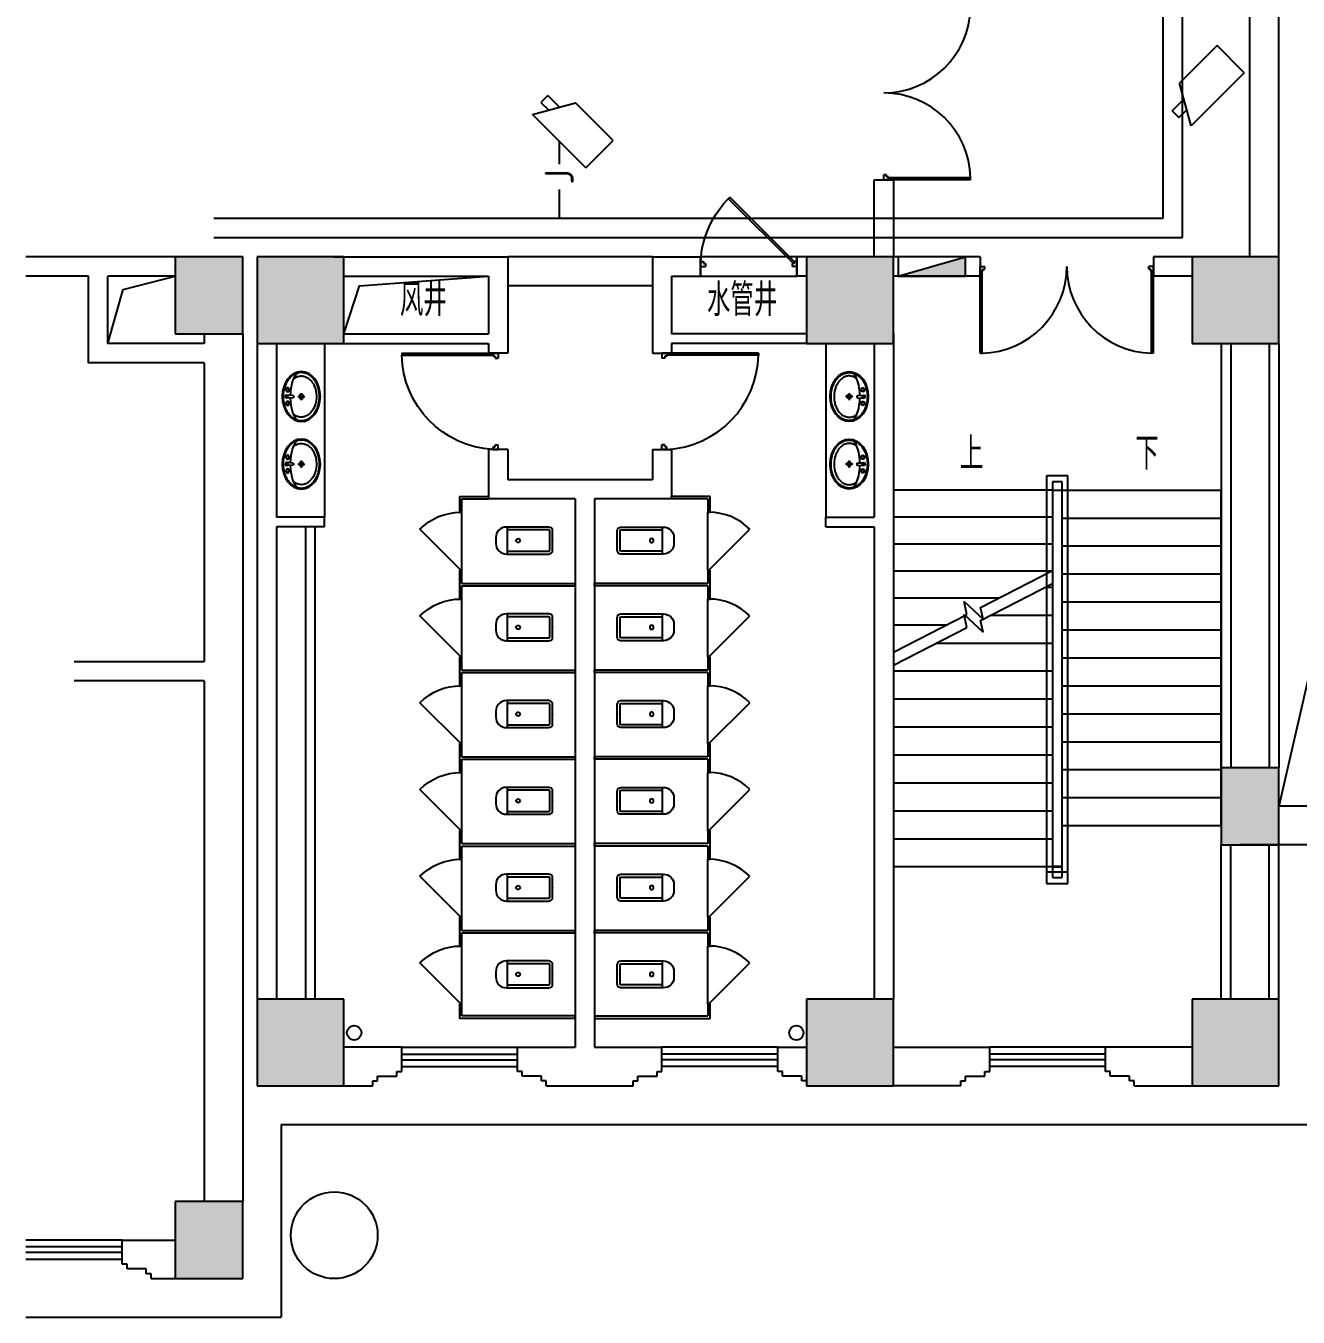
# Model space of a CAD drawing. Extents: x 190999 to 834799, y -200814 to 215286.
# Drawn here: x 771049 to 784249, y 60604 to 74000 of the extents above; entities that cross this region are included whole.
import ezdxf
from ezdxf.enums import TextEntityAlignment as Align

# ---------------------------------------------------------------- set-up
doc = ezdxf.new("R2010")
doc.units = 0
doc.header["$LTSCALE"] = 1000
doc.header["$MEASUREMENT"] = 0
for name, color, linetype in [('00-EQUIP', 3, 'Continuous'), ('00-SIG_TEXT', 7, 'Continuous'), ('00-WIRE-4', 6, 'Continuous'), ('A-卫生间', 250, 'Continuous'), ('A-墙线', 2, 'Continuous'), ('A-外包装修', 250, 'Continuous'), ('A-外窗', 145, 'Continuous'), ('A-门', 167, 'Continuous'), ('COLUMN', 2, 'Continuous'), ('DIM_SYMB', 3, 'Continuous'), ('EQUIP_消火栓', 6, 'Continuous'), ('PUB_HATCH', 250, 'Continuous'), ('PUB_TEXT', 7, 'Continuous'), ('STAIR', 5, 'Continuous'), ('房间名称', 7, 'Continuous'), ('桥架', 1, 'Continuous'), ('洞口线', 177, 'Continuous'), ('雨水管', 3, 'Continuous')]:
    doc.layers.add(name, color=color, linetype=linetype)
doc.styles.add('-GBCBIGGBENOR', font='GBENOR.shx', dxfattribs={"bigfont": 'GBCBIG.shx'})
doc.styles.add('_TCH_DIM', font='SIMPLEX', dxfattribs={"bigfont": 'GBCBIG'})
doc.styles.get("Standard").update_dxf_attribs({"font": 'simhei.ttf'})

# ---------------------------------------------------------------- blocks, each defined once
blk = doc.blocks.new('lt2f')
at = {"layer": 'STAIR'}
for p, q in [((5600.003051726904, 3700.000000001339), (2120.003051726904, 3700.000000001339)), ((2120.003051726904, 2050.000000001339), (2120.003051726904, 3700.000000001339)), ((2410.003051726904, 2050.000000001339), (2410.003051726904, 3700.000000001339)), ((2700.003051726904, 2050.000000001339), (2700.003051726904, 3700.000000001339)), ((2990.003051726904, 2050.000000001339), (2990.003051726904, 3700.000000001339)), ((3280.003051726904, 2050.000000001339), (3280.003051726904, 3700.000000001339)), ((3570.003051726904, 2050.000000001339), (3570.003051726904, 3700.000000001339)), ((3860.003051726904, 2050.000000001339), (3860.003051726904, 3700.000000001339)), ((4150.003051726904, 2050.000000001339), (4150.003051726904, 3700.000000001339)), ((4440.003051726904, 2050.000000001339), (4440.003051726904, 3700.000000001339)), ((4730.003051726904, 2050.000000001339), (4730.003051726904, 3700.000000001339)), ((5020.003051726904, 2050.000000001339), (5020.003051726904, 3700.000000001339)), ((5310.003051726904, 2050.000000001339), (5310.003051726904, 3700.000000001339)), ((5600.003051726904, 2050.000000001339), (5600.003051726904, 3700.000000001339)), ((1973.655612983042, 2110.00000000096), (1973.655612983042, 1890.000000001717)), ((6200.00305179524, 2110.00000000096), (1973.655612983042, 2110.00000000096)), ((1973.655612988222, 2110.000000001075), (1973.655612988222, 1890.000000001045)), ((6080.00305170496, 2110.000000001341), (1973.655612988222, 2110.000000001075)), ((2033.655612982984, 2050.000000002532), (2033.655612982984, 1950.000000002008)), ((6140.003051795298, 2050.000000002532), (2033.655612982984, 2050.000000002532)), ((2033.65561298822, 2050.000000001079), (2033.65561298822, 1950.00000000105)), ((6020.00305170496, 2050.000000001337), (2033.65561298822, 2050.000000001079)), ((2120.003051726904, 1950.000000001339), (2120.003051726904, 2050.000000001339)), ((5600.003051726904, 2050.000000001339), (2120.003051726904, 2050.000000001339)), ((6020.00305170496, 1950.000000001337), (6020.00305170496, 2050.000000001337)), ((6030.00305172801, 1950.000000001251), (6030.00305172801, 2050.000000001251)), ((6080.00305170496, 1890.000000001341), (6080.00305170496, 2110.000000001341)), ((6140.003051795298, 1950.000000002008), (6140.003051795298, 2050.000000002532)), ((6200.00305179524, 1890.000000001717), (6200.00305179524, 2110.00000000096)), ((1973.655612983042, 1890.000000001717), (6200.00305179524, 1890.000000001717)), ((1973.655612988222, 1890.000000001045), (6080.00305170496, 1890.000000001341)), ((2033.655612982984, 1950.000000002008), (6140.003051795298, 1950.000000002008)), ((2033.65561298822, 1950.00000000105), (6020.00305170496, 1950.000000001337)), ((2120.003051726904, 1950.000000001339), (2955.310186824645, 1950.000000001339)), ((2120.003051726904, 1950.000000001339), (2120.003051726904, 300.0000000013388)), ((2400.003051726904, 1950.000000001339), (2400.003051726904, 300.0000000013387)), ((2680.003051726904, 1950.000000001339), (2680.003051726904, 300.0000000013387)), ((3336.718361732359, 1204.96767553563), (2955.310186824645, 1950.000000001339)), ((2960.003051726904, 1940.833085717501), (2960.003051726904, 300.0000000013385)), ((3089.493259100185, 1950), (6030.003051726904, 1949.999999999999)), ((3471.363628423976, 1204.947987473087), (3089.493259100185, 1950)), ((3130.003051726904, 1950), (3130.003051726904, 1870.962962962981)), ((3420.003051726904, 1950), (3420.003051726905, 1305.155555555569)), ((3710.003051726904, 1950), (3710.003051726904, 739.348148148156)), ((4000.003051726904, 1950), (4000.003051726904, 299.9999999999994)), ((4290.003051726904, 1949.999999999999), (4290.003051726904, 299.9999999999994)), ((4580.003051726904, 1949.999999999999), (4580.003051726904, 299.9999999999993)), ((4870.003051726904, 1949.999999999999), (4870.003051726904, 299.9999999999992)), ((5160.003051726904, 1949.999999999999), (5160.003051726904, 299.9999999999991)), ((5450.003051726904, 1949.999999999999), (5450.003051726904, 299.9999999999991)), ((5740.003051726904, 1949.999999999999), (5740.003051726904, 299.999999999999)), ((6030.003051726904, 1949.999999999999), (6030.003051726904, 299.9999999999989)), ((3240.003051726904, 1393.888723812113), (3240.003051726904, 300.0000000013385)), ((3277.504886948777, 1034.475801513302), (3460.567459646798, 1231.540098316342)), ((3460.567459646798, 1231.540098316342), (3336.718361732359, 1204.96767553563)), ((3412.232115100099, 1034.427669517657), (3595.199938794644, 1231.579940845625)), ((3595.199938794644, 1231.579940845625), (3471.363628423976, 1204.947987473087)), ((3409.500930620996, 1062.796190897665), (3277.504886948777, 1034.475801513302)), ((3800.003051726904, 300.0000000013384), (3409.500930620996, 1062.796190897665)), ((3544.214530048211, 1062.811505489291), (3412.232115100099, 1034.427669517657)), ((3420.003051726905, 1042.801042362044), (3420.003051726904, 1036.098869356271)), ((3935.187383524142, 299.9999999999994), (3544.214530048211, 1062.811505489291)), ((3520.003051726904, 846.9443619067266), (3520.003051726904, 300.0000000013384)), ((2120.003051726904, 300.0000000013388), (3800.003051726905, 300.0000000013384)), ((3935.187383524142, 299.9999999999994), (6030.003051726904, 299.9999999999989))]:
    blk.add_line(p, q, dxfattribs=at)
blk = doc.blocks.new('m1800')
at = {"layer": 'A-墙线'}
for p, q in [((-900, -100), (-900, 100)), ((900, -100), (900, 100))]:
    blk.add_line(p, q, dxfattribs=at)
at = {"layer": 'A-门'}
for p, q in [((-900, 900), (-899.9999999999418, 9.313225746154785e-10)), ((-900, 900), (-880.0000000000582, 899.9999999990687)), ((-880.0000000000582, 899.9999999990687), (-879.9999999999418, 50.00000000093132)), ((880.0000000000582, 899.9999999990687), (879.9999999999418, 50.00000000093132)), ((900, 900), (880.0000000000582, 899.9999999990687)), ((900, 900), (899.9999999999418, 9.313225746154785e-10)), ((-899.9999999999418, 50.00000000093132), (-870.0000000000582, 50.00000000093132)), ((-899.9999999999418, 9.313225746154785e-10), (-849.9999999999418, 9.313225746154785e-10)), ((-870.0000000000582, 50.00000000093132), (-870, 30)), ((-870, 30), (-849.9999999999418, 30.00000000093132)), ((-849.9999999999418, 30.00000000186265), (-849.9999999999418, 9.313225746154785e-10)), ((849.9999999999418, 30.00000000186265), (849.9999999999418, 9.313225746154785e-10)), ((870, 30), (849.9999999999418, 30.00000000093132)), ((899.9999999999418, 9.313225746154785e-10), (849.9999999999418, 9.313225746154785e-10)), ((870.0000000000582, 50.00000000093132), (870, 30)), ((899.9999999999418, 50.00000000093132), (870.0000000000582, 50.00000000093132))]:
    blk.add_line(p, q, dxfattribs=at)
for centre, start, end in [((-900, 0), 0, 88.72665564132167), ((900, 0), 91.27334436201257, 180)]:
    blk.add_arc(centre, 900, start, end, dxfattribs=at)
blk = doc.blocks.new('m1000')
at = {"layer": 'A-墙线'}
for p, q in [((0, 0), (0, 200)), ((1000, 0), (1000, 200))]:
    blk.add_line(p, q, dxfattribs=at)
at = {"layer": 'A-门'}
for p, q in [((0, 1100), (5.820766091346741e-11, 100.0000000009313)), ((0, 1100), (19.99999999994179, 1099.999999999069)), ((19.99999999994179, 1099.999999999069), (20.00000000005821, 150.0000000009313)), ((5.820766091346741e-11, 150.0000000009313), (29.99999999994179, 150.0000000009313)), ((29.99999999994179, 150.0000000009313), (30, 130)), ((970.0000000001746, 150.0000000009313), (970.0000000001164, 130)), ((1000.000000000058, 150.0000000009313), (970.0000000001746, 150.0000000009313)), ((1000.000000000058, 150.0000000009313), (1000.000000000058, 100.0000000009313)), ((5.820766091346741e-11, 100.0000000009313), (50.00000000005821, 100.0000000009313)), ((30, 130), (50.00000000005821, 130.0000000009313)), ((50.00000000005821, 130.0000000018626), (50.00000000005821, 100.0000000009313)), ((950.0000000000582, 130.0000000018626), (950.0000000000582, 100.0000000009313)), ((970.0000000001164, 130), (950.0000000000582, 130.0000000009313)), ((1000.000000000058, 100.0000000009313), (950.0000000000582, 100.0000000009313))]:
    blk.add_line(p, q, dxfattribs=at)
blk.add_arc((5.820766091346741e-11, 100.0000000009313), 1000, 2.865983971930656, 88.85400800037786, dxfattribs=at)
blk = doc.blocks.new('手盆')
at = {"layer": 'A-卫生间'}
for p, q in [((113.4051500830392, 11.84450968739111), (46.00438527367078, 15.84450968549936)), ((160.3106537545391, -1.047737896442413e-09), (235.3360842392431, 1.047737896442413e-09)), ((197.8233689978952, -36.70497138574137), (197.8233689957997, 38.37330022055539)), ((113.4051500836795, -10.84469759798958), (46.004385274573, -15.84469759988133))]:
    blk.add_line(p, q, dxfattribs=at)
for centre, major_axis, ratio, start_param, end_param in [((197.8233689968765, 0), (-7.29808629688452e-09, 259), 0.7637967914937317, 3.141592653589386, 9.424777960768973), ((194.0108444604266, -1.164153218269348e-10), (-7.205028495352649e-09, 259.000000000035), 0.4132124245315282, 0.3517248363212417, 1.519021401905628), ((106.1260785445047, 0.4999060444824863), (-5.256824373014387e-10, 13.9324609080711), 0.9000000000013795, 3.760940879954317, 5.663837080793927), ((194.0108444604266, -1.164153218269348e-10), (-7.229772779760784e-09, 259.0000000000077), 0.4132124245315759, 1.620216634470202, 2.789864625449906)]:
    blk.add_ellipse(centre, major_axis=major_axis, ratio=ratio, start_param=start_param, end_param=end_param, dxfattribs=at)
for centre, major_axis, ratio in [((46.00438527413644, -9.395720553584397e-05), (-4.943908497107386e-10, 15.84460364270489), 0.8999999999996328), ((56.39680238347501, 70.60627577308333), (-8.758096824383953e-10, 20.62066592634073), 0.899999999999012), ((56.39680238347501, 70.60627577308333), (-3.935312307942613e-10, 15.62066592634074), 0.8999999999986958), ((197.8233689968765, 0), (-3.340112788049617e-10, 23.3576301081921), 0.9000000000004984), ((56.39680238740402, -70.60627578099957), (-3.800975702346919e-10, 20.62066592634073), 0.899999999999012), ((56.39680238740402, -70.60627578099957), (-3.935312307942613e-10, 15.62066592634074), 0.8999999999986958)]:
    blk.add_ellipse(centre, major_axis=major_axis, ratio=ratio, dxfattribs=at)
for points, knots in [([(197.8233690038323, -249), (204.3990294850664, -248.9999999998254), (210.9746904028871, -248.5460929390974), (228.2800280096126, -246.1498785703443), (238.9514531540335, -243.4343165084429), (259.8060639827163, -235.6199938393256), (269.9890346575412, -230.5210515616636), (289.5665971586423, -218.0721727792989), (298.960803612601, -210.7221745683055), (316.6733728031977, -193.9730663714581), (324.9912984879047, -184.5740979954135), (340.2893382357433, -163.997605889017), (347.2690669711446, -152.820397028001), (359.6669247537793, -129.0196260861703), (365.0847628668125, -116.3964852440404), (374.1834916165972, -90.08639820077224), (377.864187594445, -76.39992674347013), (383.3689956764865, -48.38244847021997), (385.1929984975141, -34.05193997788592), (386.9250104438397, -5.187684159289347), (386.8329865084379, 9.345556312793633), (384.73586623749, 38.16708128564642), (382.7308100122318, 52.45485931876465), (376.8727663576719, 80.34559937685844), (373.0198958979163, 93.94806452159537), (363.5912495303783, 120.0517437723756), (358.0156770628528, 132.5524866377527), (345.3217726669682, 156.0743077876396), (338.2037411779456, 167.0949723329395), (322.6526621349331, 187.3296658890322), (314.2200076092558, 196.5433937402559), (296.3045734511106, 212.8996470182319), (286.8222312947328, 220.0420502259221), (267.0967536403914, 232.0600890867645), (256.8539916995796, 236.9358037543716), (235.9088120757369, 244.2945439725299), (225.2065898313012, 246.7777534795459), (203.6465188648144, 249.290750069631), (192.7886942756013, 249.3206353121204), (171.2212525570067, 246.926459478098), (160.5116570384998, 244.5023044175468), (139.5443743165815, 237.2594525109744), (129.2868775804527, 232.4405714303721), (109.5247235784773, 220.5323387983663), (100.0204366852413, 213.442903975927), (82.05432864755858, 197.1870205074665), (73.5929449252726, 188.0206891129783), (57.97836853517219, 167.8736008143169), (50.82557078509126, 156.8931414871186), (38.05713037244277, 133.4431421089976), (32.44179055967834, 120.974013813975), (22.9298620421032, 94.92387688398594), (19.03347902328824, 81.34333855629666), (13.08606755724759, 53.48601149060414), (11.03515804442577, 39.20971924465266), (8.845478702656692, 10.40033378740191), (8.706750778161222, -4.132253066869453), (10.3460220079869, -33.00605608435581), (12.12398988581845, -47.34676530770957), (17.53889162433916, -75.39515261730412), (21.17571813854738, -89.10233203484677), (30.19028912024805, -115.463632545172), (35.56784113991307, -128.1172780482448), (47.88998500915477, -151.9877993637056), (54.83428833659855, -163.2042521126277), (70.0674021562445, -183.866608052107), (78.3558293353999, -193.3121929975168), (96.01611302810488, -210.1603128662973), (105.3875327545975, -217.5627013113408), (124.9266998832172, -230.1204342835699), (135.0940591037797, -235.2758359995205), (155.9248058304656, -243.2054893133172), (166.5879733786569, -245.9799217026157), (184.1470113282267, -248.5090972222097), (190.9851904233219, -249.0000000002037), (197.8233690038323, -249)], [0, 0, 0, 0, 0.1053687871871674, 0.1053687871871674, 0.2787471050919757, 0.2787471050919757, 0.452125422996784, 0.452125422996784, 0.6255037409015924, 0.6255037409015924, 0.7988820588064007, 0.7988820588064007, 0.972260376711209, 0.972260376711209, 1.145638694616017, 1.145638694616017, 1.319017012520826, 1.319017012520826, 1.492395330425634, 1.492395330425634, 1.665773648330442, 1.665773648330442, 1.83915196623525, 1.83915196623525, 2.012530284140059, 2.012530284140059, 2.185908602044867, 2.185908602044867, 2.359286919949676, 2.359286919949676, 2.532665237854484, 2.532665237854484, 2.706043555759292, 2.706043555759292, 2.8794218736641, 2.8794218736641, 3.052800191568909, 3.052800191568909, 3.226178509473717, 3.226178509473717, 3.399556827378525, 3.399556827378525, 3.572935145283334, 3.572935145283334, 3.746313463188142, 3.746313463188142, 3.91969178109295, 3.91969178109295, 4.093070098997758, 4.093070098997758, 4.266448416902567, 4.266448416902567, 4.439826734807376, 4.439826734807376, 4.613205052712185, 4.613205052712185, 4.786583370616993, 4.786583370616993, 4.959961688521802, 4.959961688521802, 5.133340006426611, 5.133340006426611, 5.30671832433142, 5.30671832433142, 5.480096642236228, 5.480096642236228, 5.653474960141037, 5.653474960141037, 5.826853278045846, 5.826853278045846, 6.000231595950654, 6.000231595950654, 6.173609913855463, 6.173609913855463, 6.283185307179586, 6.283185307179586, 6.283185307179586, 6.283185307179586]), ([(119.1736506810412, -185.1483521524933), (120.9620973349083, -186.5592411882244), (122.7676875701582, -187.9199504845892), (129.8700636767026, -193.0283129730087), (135.2785741284897, -196.3957903881383), (146.2934715196025, -202.2620774885872), (151.8941962509125, -204.7583693127963), (163.2154152492003, -208.8666340855998), (168.9426443869015, -210.4817502371734), (180.2599917969201, -212.7891027016158), (185.8482704507187, -213.5108798283036), (193.5720607222756, -213.9408398092492), (195.6979295939091, -214.0000000000582), (197.8233690028428, -214), (203.6582866330282, -213.9999999998545), (209.496631536138, -213.5543654990906), (222.3311671293923, -211.5851090514625), (229.3277623398462, -209.8531313597923), (240.787502169027, -205.8990001947095), (245.3047605895554, -204.0427727167553), (254.2367161016737, -199.7630582755664), (258.6490466702962, -197.340541947633), (268.8131698185462, -191.0121952608461), (274.5134323839447, -186.8761012725008), (285.5567444703775, -177.6296808072657), (290.895805457636, -172.5213152369834), (300.10443852967, -162.4870827112172), (304.0523709853587, -157.7313989280374), (313.5779886524833, -145.0389805318264), (318.9357033787237, -136.7249773955555), (326.5974791146873, -122.7934594422404), (329.2282542005414, -117.5408629023295), (334.1482956689142, -106.7104468817706), (336.4365190484095, -101.1349806892686), (340.7589510514808, -89.39631874780753), (342.7719178344414, -83.21611161783221), (346.3640570428397, -70.60165740986122), (347.9425120085652, -64.1699805422104), (351.0904946208175, -48.9602580992796), (352.483825713367, -40.10366524968413), (354.4332219571806, -22.20990053389687), (354.9878015757713, -13.17872977355728), (355.2458703611628, 4.918644920835504), (354.9501755786187, 13.97955791465938), (353.5129259504029, 31.96110226912424), (352.3711163057305, 40.89164739020634), (349.384864397347, 57.80685899686068), (347.5983948106295, 65.8113708793826), (343.3541798496735, 81.46923251761473), (340.8984195916564, 89.11663731795852), (335.3626360981434, 103.9371218456945), (332.2806230153365, 111.1172703721968), (325.5162342714611, 124.9777631429606), (321.8282612711191, 131.6496718250564), (313.9341333054472, 144.3357837414369), (309.7314879408514, 150.3452337460767), (300.8902356041654, 161.618057758169), (296.2466290210141, 166.8887592243263), (286.5258362632012, 176.709553859866), (281.444416775601, 181.2445321998675), (271.8246831358119, 188.7996964116173), (267.3329801598447, 191.9448123630136), (256.3785253528913, 198.7381430045061), (249.8306331257918, 202.0953922677436), (238.1084081598674, 206.932942938729), (232.9762091664597, 208.6679624874669), (222.6309106198023, 211.4215277187759), (217.4206377462251, 212.4394152993336), (205.158162370557, 213.983414012735), (198.0817049504258, 214.216697979864), (185.9674371529836, 213.4981161681353), (180.9226912481536, 212.8634210942255), (170.8730682562164, 210.9228448418726), (165.8711175702338, 209.6174913003924), (151.0041288301873, 204.6993374161248), (141.2534683310369, 200.0748375131807), (127.5488741844601, 191.4132149869401), (123.3148595323437, 188.4150790243875), (119.1737199328491, 185.1485161112505)], [5.74089731261301, 5.74089731261301, 5.74089731261301, 5.74089731261301, 5.780873984786705, 5.780873984786705, 5.896828956044057, 5.896828956044057, 6.01278392730141, 6.01278392730141, 6.128738898558762, 6.128738898558762, 6.240697366945735, 6.240697366945735, 6.283185307179586, 6.283185307179586, 6.283185307179586, 6.399826426420818, 6.399826426420818, 6.540899765641657, 6.540899765641657, 6.633999867022954, 6.633999867022954, 6.727099968404252, 6.727099968404252, 6.852187990943959, 6.852187990943959, 6.977276013483666, 6.977276013483666, 7.077377375932242, 7.077377375932242, 7.229976726067383, 7.229976726067383, 7.31738907886302, 7.31738907886302, 7.404801431658657, 7.404801431658657, 7.497093875397931, 7.497093875397931, 7.589386319137206, 7.589386319137206, 7.712333561266115, 7.712333561266115, 7.835280803395023, 7.835280803395023, 7.958228045523932, 7.958228045523932, 8.08117528765284, 8.08117528765284, 8.194982769003447, 8.194982769003447, 8.308790250354054, 8.308790250354054, 8.42259773170466, 8.42259773170466, 8.537599018716683, 8.537599018716683, 8.652600305728708, 8.652600305728708, 8.767601592740732, 8.767601592740732, 8.884431700421288, 8.884431700421288, 8.98243549021753, 8.98243549021753, 9.11946744650899, 9.11946744650899, 9.224190864967866, 9.224190864967866, 9.328914283426741, 9.328914283426741, 9.470086520349449, 9.470086520349449, 9.571187053011501, 9.571187053011501, 9.672287585673553, 9.672287585673553, 9.874488650997659, 9.874488650997659, 9.967059414647549, 9.967059414647549, 9.967059414647549, 9.967059414647549])]:
    blk.add_open_spline(points, degree=3, knots=knots, dxfattribs=at)
blk.add_point((46.00438527413644, -9.395720553584397e-05), dxfattribs=at)
blk = doc.blocks.new('$TwtSys$00000434')
for p, q in [((-0.5, 0.5), (-0.5, -0.5)), ((-0.5, -0.5), (0.5, 0.5)), ((0.5, 0.5), (-0.5, 0.5)), ((0.5, -0.5), (0.5, 0.5)), ((-0.5, -0.5), (0.5, -0.5))]:
    blk.add_line(p, q)
blk.add_solid([(0.5, -0.5), (0.5, 0.5), (-0.5, -0.5)])
blk = doc.blocks.new('bfm01')
at = {"layer": 'A-墙线'}
for p, q in [((-200.0030517580453, -0.004291533608920872), (-0.003051758045330644, -0.004291533608920872)), ((-200.0030517580453, -1000.004291533609), (-0.003051758045330644, -1000.004291533609))]:
    blk.add_line(p, q, dxfattribs=at)
at = {"layer": 'A-门'}
for p, q in [((-200.0030517578125, -1000.004291533609), (-200.0030517578125, -0.004291533608920872)), ((-100.003051757114, -0.004291533667128533), (-100.003051757114, -50.00429153366713)), ((-70.00305175618269, -50.00429153366713), (-100.003051757114, -50.00429153366713)), ((-50.00305175711401, -30.00429153355071), (-70.00305175804533, -30.00429153360892)), ((-70.00305175804533, -30.00429153360892), (-70.00305175711401, -50.00429153366713)), ((-64.14518738078186, -44.14642715716036), (-50.0030517570849, -30.0042915334343)), ((-64.14518738081097, -44.14642715721857), (602.9494616675365, -711.241076205275)), ((-50.00305175711401, -0.004291533667128533), (-50.00305175711401, -30.00429153355071)), ((-50.00305175714311, -30.00429153360892), (617.0330152155366, -697.0403585060849)), ((-0.003051758045330644, -0.004291533608920872), (-0.003051758045330644, -1000.004291533609)), ((-70.00305175618269, -950.0042915336671), (-100.003051757114, -950.0042915336671)), ((-100.003051757114, -1000.004291533667), (-100.003051757114, -950.0042915336671)), ((-50.00305175711401, -1000.004291533667), (-100.003051757114, -1000.004291533667)), ((-70.00305175804533, -970.0042915337253), (-70.00305175711401, -950.0042915336671)), ((-50.00305175711401, -970.0042915337835), (-70.00305175804533, -970.0042915337253)), ((-50.00305175711401, -1000.004291533667), (-50.00305175711401, -970.0042915337835))]:
    blk.add_line(p, q, dxfattribs=at)
blk.add_arc((-100.003051757114, -0.004291533667128533), 1000, 272.8659839719306, 315.8103116972138, dxfattribs=at)
blk = doc.blocks.new('$lvtry$00000200')
for p, q in [((-139.7834388052397, -40.0000000100008, 1e-08), (-139.7834388052397, -479.6564289897615, 1e-08)), ((-109.783438805247, -40.0000000100008, 1e-08), (-109.7834388052397, -469.6564289897615, 1e-08)), ((99.78343880524699, -1.000080374069512e-08, 1e-08), (-99.78343880523971, -1.000080374069512e-08, 1e-08)), ((99.78343880524699, -30.0000000100008, 1e-08), (-99.78343880523971, -30.0000000100008, 1e-08)), ((109.7834388052397, -469.6564289897615, 1e-08), (109.7834388052397, -40.0000000100008, 1e-08)), ((139.7834388052397, -479.6564289897615, 1e-08), (139.783438805247, -40.0000000100008, 1e-08)), ((139.7834388052397, -469.6564289897615, 1e-08), (-139.7834388052397, -469.6564289897615, 1e-08)), ((-29.78343880523971, -589.6564289897615, 1e-08), (29.78343880523971, -589.6564289897615, 1e-08))]:
    blk.add_line(p, q)
blk.add_circle((3.637978807091713e-12, -358.6146012114659, 1e-08), 20)
for centre, radius, start, end in [((-99.78343880523971, -40.0000000100008, 1e-08), 40, 90, 180), ((-99.78343880524699, -40.0000000100008, 1e-08), 10, 90, 180), ((99.78343880523971, -40.0000000100008, 1e-08), 40, 0, 90), ((99.78343880523971, -40.0000000100008, 1e-08), 10, 0, 90), ((-29.78343880523971, -479.6564289897615, 1e-08), 110, 180, 270), ((29.78343880523971, -479.6564289897615, 1e-08), 110, 270, 0)]:
    blk.add_arc(centre, radius, start, end)
blk.add_point((3.637978807091713e-12, 0))
blk = doc.blocks.new('$DorLib2D$00000114')
at = {"color": 0}
blk.add_line((0.4999999999999964, 3.552713678800501e-15), (-0.2071067811864751, 0.7071067811864857), dxfattribs=at)
blk.add_arc((0.5000000000013856, -1.154631945610163e-12), 1.000000000001696, 135, 180, dxfattribs=at)
blk = doc.blocks.new('_LINKPT1')
at = {"color": 0}
blk.add_line((0, 0), (0, 0), dxfattribs=at)
blk = doc.blocks.new('_I71UQN')
for p, q in [((-0.7799999999988358, 0.3999999999996362), (-0.3228571428553551, -0.3999999999996362)), ((0.7799999999988358, 0.3999999999996362), (-0.7799999999988358, 0.3999999999996362)), ((0.7799999999988358, 0.3999999999996362), (0.7799999999988358, -0.3999999999996362)), ((-0.8374012925487477, 0.1000000000003638), (-0.608571428572759, 0.1000000000003638)), ((-0.8374012925487477, -0.1000000000003638), (-0.8374012925487477, 0.1000000000003638)), ((-0.8374012925487477, -0.1000000000003638), (-0.4942857142850698, -0.1000000000003638)), ((0.7799999999988358, -0.3999999999996362), (-0.3228571428553551, -0.3999999999996362))]:
    blk.add_line(p, q)
at = {"xscale": 0.002, "yscale": 0.002, "zscale": 0.002}
for p in [(0, 0.3999999999996362), (0.7799999999988358, 0), (0, -0.3999999999996362)]:
    blk.add_blockref('_LINKPT1', p, dxfattribs=at)
at = {"flags": 9}
blk.add_attdef('A', (0, 0), '', height=2e-05, dxfattribs=at)

msp = doc.modelspace()

# ---------------------------------------------------------------- hatches: boundary and pattern name
at = {"layer": 'PUB_HATCH'}
for points in [[(773298.5377769031, 71603.69648177252), (772598.540828661, 71603.69648177229), (772598.540828661, 70803.69724471198), (773298.5377769031, 70803.69724471198)], [(774348.5377769053, 71603.69648177078), (773448.5377769031, 71603.69648177252), (773448.5377769029, 70703.69648177252), (774348.5377769038, 70703.69648177252)], [(780048.5377769031, 71603.69648177252), (779148.5377769029, 71603.6964817731), (779148.537776903, 70703.69648177287), (780048.5377769029, 70703.69648177276)], [(784048.5377769031, 71603.69648177252), (783148.5377769044, 71603.69648177217), (783148.5377769044, 70703.69648177217), (784048.5377769044, 70703.69648177217)], [(784048.540828661, 66303.6964817709), (783448.5347251429, 66303.6964817709), (783448.5347251453, 65503.69648177252), (784048.540828661, 65503.69648177252)], [(774348.5377769046, 63903.69600493502), (773448.5377769046, 63903.69600493502), (773448.5377769031, 63003.69600493537), (774348.5377769046, 63003.69600493502)], [(780048.5377769045, 63903.69600493537), (779148.537776905, 63903.69600493409), (779148.5377769052, 63003.69600493537), (780048.5377769031, 63003.69600493537)], [(784048.5377769045, 63903.69600493385), (783148.5377769038, 63903.69600493548), (783148.5377769045, 63003.69600493537), (784048.5377769031, 63003.69600493537)], [(773298.5377769031, 61803.69667250739), (772598.540828661, 61803.69667250739), (772598.540828661, 61003.69648177252), (773298.5377769031, 61003.69648177252)]]:
    msp.add_hatch(color=256, dxfattribs=at).paths.add_polyline_path(points)

# ---------------------------------------------------------------- linework, layer by layer
at = {"layer": '00-WIRE-4'}
for p, q in [((776581.9359379687, 72803.70579549053), (776581.9359379687, 72565.61074071514)), ((776581.9359379687, 72300.25540165583), (776581.9359379687, 72003.69648177939))]:
    msp.add_line(p, q, dxfattribs=at)
at = {"layer": 'A-卫生间'}
for p, q in [((777548.5377769017, 71603.69343002752), (776048.5377769017, 71603.69343002752)), ((777548.5377769015, 71303.69648178486), (776048.5377769015, 71303.69648178486)), ((774148.5377769008, 70703.69648178638), (774148.5377769008, 68903.69343002734)), ((779348.5377769027, 70703.6964817862), (779348.5377769027, 68903.69343002711)), ((775548.5377768828, 69116.19648178999), (775548.5377769029, 68953.69648198504)), ((775548.5377768828, 69116.19648178999), (775848.5377769015, 69116.19648178597)), ((775573.5377768894, 68953.6964819851), (775573.5377769166, 69091.19648178964)), ((775573.5377769166, 69091.19648178964), (775848.5377769015, 69091.19648178597)), ((775848.5377769015, 69116.19648178597), (775848.5377769015, 69091.19648178597)), ((778148.5377768854, 69116.19648177247), (777748.5377769015, 69116.19648178597)), ((777748.5377769015, 69091.19648178597), (777748.5377769015, 69116.19648178597)), ((778123.5377769193, 69091.19648177223), (777748.5377769015, 69091.19648178597)), ((778123.5377769193, 69091.19648177223), (778123.5377769524, 68953.69648167992)), ((778148.5377769187, 68953.69648167986), (778148.5377768854, 69116.19648177247)), ((775548.5377769029, 68953.69648198504), (775573.5377768894, 68953.6964819851)), ((778123.5377769524, 68953.69648167992), (778148.5377769187, 68953.69648167986)), ((773948.5377769017, 68803.69343002758), (773948.5377769017, 63903.6960049487)), ((774048.5377769017, 68803.69343002746), (774048.5377769017, 63903.6960049487)), ((775573.5377768894, 68353.69648167986), (775548.537776914, 68353.69648167992)), ((775548.537776914, 68353.69648167992), (775548.5377768996, 68191.19648178713)), ((775573.5377769166, 68216.1964817816), (775573.5377768894, 68353.69648167986)), ((778148.5377769308, 68353.69648167992), (778123.5377769524, 68353.69648167992)), ((778123.5377769524, 68353.69648167992), (778123.5377769193, 68216.1964817816)), ((778148.537776904, 68191.19648178713), (778148.5377769308, 68353.69648167992)), ((775548.5377768996, 68191.1964817862), (775548.5377768828, 68053.69648198504)), ((775573.5377769166, 68216.1964817816), (776748.5377769056, 68216.19648178597)), ((775573.5377768965, 68053.69648198498), (775573.5377768828, 68191.1964817816)), ((775573.5377768828, 68191.1964817816), (776748.5377769056, 68191.19648178597)), ((776748.5377769056, 68216.19648178597), (776748.5377769056, 68191.19648178597)), ((778123.5377769193, 68216.1964817816), (776948.537776898, 68216.19648178597)), ((776948.537776898, 68191.19648178597), (776948.537776898, 68216.19648178597)), ((778123.5377769532, 68191.1964817816), (776948.537776898, 68191.19648178597)), ((778123.5377769532, 68191.1964817816), (778123.5377769569, 68053.69648167986)), ((778148.5377768854, 68053.69648167986), (778148.537776904, 68191.1964817862)), ((775548.5377768828, 68053.69648198504), (775573.5377768965, 68053.69648198498)), ((778123.5377769569, 68053.69648167986), (778148.5377768854, 68053.69648167986)), ((775573.5377768965, 67453.69648167986), (775548.5377768828, 67453.69648167986)), ((775548.5377768828, 67453.69648167986), (775548.5377768996, 67291.19648178713)), ((775573.5377768828, 67316.19648175623), (775573.5377768965, 67453.69648167986)), ((778148.5377768854, 67453.69648167986), (778123.5377769569, 67453.69648167986)), ((778123.5377769569, 67453.69648167986), (778123.5377769532, 67316.1964817816)), ((778148.537776904, 67291.19648178713), (778148.5377768854, 67453.69648167986)), ((775548.5377768996, 67291.1964817862), (775548.5377769166, 67153.69648167986)), ((775573.5377768828, 67316.19648175623), (776748.5377769056, 67316.19648178597)), ((775573.5377768887, 67153.69648167986), (775573.5377768828, 67291.19648180704)), ((775573.5377768828, 67291.19648180704), (776748.5377769056, 67291.19648178597)), ((776748.5377769056, 67316.19648178597), (776748.5377769056, 67291.19648178597)), ((778123.5377769532, 67316.1964817816), (776948.537776898, 67316.19648178597)), ((776948.537776898, 67291.19648178597), (776948.537776898, 67316.19648178597)), ((778123.5377768853, 67291.1964817816), (776948.537776898, 67291.19648178597)), ((778123.5377768853, 67291.1964817816), (778123.5377768872, 67153.69648167986)), ((778148.5377768854, 67153.69648167986), (778148.537776904, 67291.1964817862)), ((775548.5377769166, 67153.69648167986), (775573.5377768887, 67153.69648167986)), ((778123.5377768872, 67153.69648167986), (778148.5377768854, 67153.69648167986)), ((775573.5377768887, 66553.69648229022), (775548.5377769166, 66553.69648229022)), ((775548.5377769166, 66553.69648229022), (775548.5377768996, 66391.19648178713)), ((775573.5377768828, 66416.1964817816), (775573.5377768887, 66553.69648229022)), ((778148.5377768854, 66553.69648167986), (778123.5377768872, 66553.69648167986)), ((778123.5377768872, 66553.69648167986), (778123.5377768853, 66416.1964817816)), ((778148.537776904, 66391.19648178713), (778148.5377768854, 66553.69648167986)), ((775548.5377768996, 66391.19648178713), (775548.5377768968, 66253.69648167986)), ((775573.5377768828, 66416.1964817816), (776748.5377769056, 66416.19648178597)), ((775573.5377768968, 66391.1964817816), (776748.5377769056, 66391.19648178597)), ((775573.5377768872, 66253.69648167986), (775573.5377768968, 66391.1964817816)), ((776748.5377769056, 66416.19648178597), (776748.5377769056, 66391.19648178597)), ((778123.5377768853, 66416.1964817816), (776948.537776898, 66416.19648178597)), ((776948.537776898, 66391.19648178597), (776948.537776898, 66416.19648178597)), ((778123.5377768968, 66391.1964817816), (776948.537776898, 66391.19648178597)), ((778123.5377768968, 66391.1964817816), (778123.5377768872, 66253.69648167986)), ((778148.5377768968, 66253.69648167986), (778148.537776904, 66391.19648178713)), ((775548.5377768968, 66253.69648167986), (775573.5377768872, 66253.69648167986)), ((778123.5377768872, 66253.69648167986), (778148.5377768968, 66253.69648167986)), ((775573.5377768872, 65653.69648167986), (775548.5377768968, 65653.69648167986)), ((775548.5377768968, 65653.69648167986), (775548.5377768996, 65491.19648178713)), ((775573.5377768968, 65516.1964817816), (775573.5377768872, 65653.69648167986)), ((778148.5377768968, 65653.69648167986), (778123.5377768872, 65653.69648167986)), ((778123.5377768872, 65653.69648167986), (778123.5377768968, 65516.1964817816)), ((778148.537776904, 65491.19648178713), (778148.5377768968, 65653.69648167986)), ((775573.5377768968, 65516.1964817816), (776748.5377769056, 65516.19648178597)), ((776748.5377769056, 65516.19648178597), (776748.5377769056, 65491.19648178597)), ((778123.5377768968, 65516.1964817816), (776948.537776898, 65516.19648178597)), ((776948.537776898, 65491.19648178597), (776948.537776898, 65516.19648178597)), ((775548.5377768996, 65491.19648178713), (775548.5377768804, 65353.69648229022)), ((775573.5377768804, 65491.1964817816), (776748.5377769056, 65491.19648178597)), ((775573.5377768872, 65353.69648229022), (775573.5377768804, 65491.1964817816)), ((778123.537776877, 65491.1964817816), (776948.537776898, 65491.19648178597)), ((778123.537776877, 65491.1964817816), (778123.5377768872, 65353.69648167986)), ((778148.5377769449, 65353.69648167986), (778148.537776904, 65491.19648178713)), ((775548.5377768804, 65353.69648229022), (775573.5377768872, 65353.69648229022)), ((778123.5377768872, 65353.69648167986), (778148.5377769449, 65353.69648167986)), ((775573.5377768872, 64753.69648167986), (775548.5377768804, 64753.69648167992)), ((775548.5377768804, 64753.69648167992), (775548.5377768996, 64591.19648178597)), ((775573.5377768804, 64616.1964817816), (775573.5377768872, 64753.69648167986)), ((778148.5377769449, 64753.69648167992), (778123.5377768872, 64753.69648167986)), ((778123.5377768872, 64753.69648167986), (778123.537776877, 64616.1964817816)), ((778148.537776904, 64591.19648178597), (778148.5377769449, 64753.69648167992)), ((775548.5377768996, 64591.19648178597), (775548.5377768857, 64453.6964816798)), ((775573.5377768804, 64616.1964817816), (776748.5377769056, 64616.19648178597)), ((775573.5377770045, 64453.69648167992), (775573.537776959, 64591.1964817816)), ((775573.537776959, 64591.1964817816), (776748.5377769056, 64591.19648178597)), ((776748.5377769056, 64616.19648178597), (776748.5377769056, 64591.19648178597)), ((778123.537776877, 64616.1964817816), (776948.537776898, 64616.19648178597)), ((776948.537776898, 64591.19648178597), (776948.537776898, 64616.19648178597)), ((778123.5377769545, 64591.1964817816), (776948.537776898, 64591.19648178597)), ((778123.5377769545, 64591.1964817816), (778123.5377769765, 64453.69648229022)), ((778148.5377769064, 64453.69648229016), (778148.537776904, 64591.19648178597)), ((775548.5377768857, 64453.6964816798), (775573.5377770045, 64453.69648167992)), ((778123.5377769765, 64453.69648229022), (778148.5377769064, 64453.69648229016)), ((775573.5377770045, 63853.69648167986), (775548.5377768794, 63853.69648167986)), ((775548.5377768794, 63853.69648167986), (775548.5377768903, 63703.69648177229)), ((775573.537776959, 63728.69648177212), (775573.5377770045, 63853.69648167986)), ((778148.537776894, 63853.69648167986), (778123.5377769765, 63853.69648167986)), ((778123.5377769765, 63853.69648167986), (778123.5377769545, 63728.69648177212)), ((778148.5377768856, 63703.69648177229), (778148.537776894, 63853.69648167986)), ((776748.5377769077, 63703.6964817844), (775548.5377768903, 63703.69648177229)), ((776748.5377769077, 63728.6964817844), (775573.537776959, 63728.69648177212)), ((776748.5377769077, 63703.6964817844), (776748.5377769077, 63728.6964817844)), ((776948.5377768959, 63728.6964817844), (778123.5377769545, 63728.69648177212)), ((776948.5377768959, 63728.6964817844), (776948.5377768959, 63703.6964817844)), ((776948.5377768959, 63703.6964817844), (778148.5377768856, 63703.69648177229))]:
    msp.add_line(p, q, dxfattribs=at)
at = {"layer": 'A-墙线'}
for p, q in [((779848.5377769036, 71603.69648178446), (779848.5377769036, 72403.69648178446)), ((780048.5377769036, 72403.69648178446), (780048.5377769036, 71603.69648178446)), ((772598.5408286612, 71603.69648178446), (771048.5408286607, 71603.69648178446)), ((774248.5408286593, 71603.69343002752), (776048.5377769017, 71603.69343002752)), ((776048.5377769017, 71603.69343002752), (776048.5377769017, 70603.69343002769)), ((777548.5377769017, 71603.69343002752), (777548.5377769017, 70603.69343002769)), ((777548.5377769036, 71603.69343002752), (778048.5377769034, 71603.69343002752)), ((778048.5377769034, 71603.69343002752), (778048.5377769034, 71403.69343002752)), ((779148.5377769031, 71603.69343002932), (779048.5377769032, 71603.69343002932)), ((779048.5377769032, 71603.69343002932), (779048.5377769032, 71403.69343002932)), ((780948.5377769036, 71603.69648178417), (780048.5377769036, 71603.6964817844)), ((783148.5377769045, 71603.69648178393), (782748.5377769036, 71603.69648178393)), ((771698.5377769024, 71403.69648178446), (771048.5408286607, 71403.69648178446)), ((772598.5408286612, 71403.69648178446), (771898.4762747072, 71403.69648178446)), ((774348.5377769048, 71403.69343002752), (775848.5377769017, 71403.69343002752)), ((775848.5377769017, 71403.69343002752), (775848.5377769015, 70803.69648178678)), ((777748.5377769017, 71403.69343002752), (777748.5377769015, 70803.69648178678)), ((777748.5377769036, 71403.69343002752), (778048.5377769034, 71403.69343002752)), ((779148.5377769034, 71403.69343002932), (779048.5377769032, 71403.69343002932)), ((780948.5377769036, 71403.69648178417), (780048.5377769036, 71403.6964817844)), ((783148.5377769045, 71403.69648178393), (782748.5377769036, 71403.69648178393)), ((772898.5377769034, 70803.69724472391), (772898.5377769034, 70703.69953354029)), ((773298.5377769034, 70803.69724472391), (773298.5377769034, 61803.69667251932)), ((774348.5377769034, 70803.69648178678), (775848.5377769015, 70803.69648178678)), ((779148.5377769021, 70803.69648178678), (777748.5377769015, 70803.69648178678)), ((780048.5377769036, 70803.69724472391), (780048.5377769036, 63903.69600494724)), ((773448.5377769034, 70703.69648178434), (773448.5377769036, 63903.69600494695)), ((773648.5377769017, 70703.6964817858), (773648.5377769017, 68903.69343002781)), ((774348.5377769031, 70703.69648178678), (775848.5377769015, 70703.69648178678)), ((775848.5377769015, 70703.69648178678), (775848.5377769017, 70603.69343002769)), ((777748.5377769015, 70703.69648178678), (777748.5377769019, 70603.69343002769)), ((779148.5377769022, 70703.69648178678), (777748.5377769015, 70703.69648178678)), ((779848.5377769017, 70703.69648178515), (779848.5377769017, 68903.69343002798)), ((783448.5316733877, 70703.6964817841), (783448.5316733877, 66303.69648178277)), ((783548.5316733877, 70703.6964817841), (783548.5316733877, 66303.69648178277)), ((783948.5377769036, 70703.6964817841), (783948.5377769034, 66303.69648178277)), ((784048.5377769036, 70703.6964817841), (784048.5377769034, 66303.69648178277)), ((772898.5377769034, 70503.69953354029), (772898.5377769034, 67403.69648178446)), ((775848.5377769017, 69603.69343002769), (775848.5377769015, 69091.19648178713)), ((776048.5377769017, 69603.69343002769), (776048.5377769015, 69291.19648178702)), ((777548.5377769017, 69603.69343002769), (777548.5377769015, 69291.19648178585)), ((777748.5377769017, 69603.69343002769), (777748.5377769015, 69091.19648178574)), ((777548.5377769015, 69291.19648178585), (776048.5377769015, 69291.19648178702)), ((776748.5377769015, 69091.19648178644), (775848.5377769015, 69091.19648178713)), ((776748.5377769015, 69091.1964817865), (776748.5377769017, 63403.6964817844)), ((776948.5377769015, 69091.19648178632), (776948.5377769017, 63403.6964817844)), ((777748.5377769015, 69091.19648178574), (776948.5377769015, 69091.19648178632)), ((774148.5377769008, 68903.6934300274), (773648.5377769017, 68903.69343002781)), ((774148.5377769008, 68803.6934300274), (774148.5377769008, 68903.6934300274)), ((779348.5377769027, 68903.69343002758), (779848.5377769017, 68903.69343002798)), ((779348.5377769027, 68803.69343002758), (779348.5377769027, 68903.69343002758)), ((773648.5377769017, 68803.69343002775), (773648.5377769017, 63903.69600494957)), ((774148.5377769008, 68803.6934300274), (773648.5377769017, 68803.69343002781)), ((779348.5377769027, 68803.69343002758), (779848.5377769017, 68803.69343002798)), ((779848.5377769017, 68803.69343002798), (779848.5377769017, 63903.6960049466)), ((772898.5377769034, 67403.69648178446), (771548.5377769034, 67403.69648178446)), ((772898.5377769034, 67203.69648178446), (771548.5377769034, 67203.69648178446)), ((772898.5377769034, 67203.69648178446), (772898.5377769034, 61803.69667251932)), ((785438.2602173622, 65903.69648178446), (784048.5408286612, 65903.69648178446)), ((783448.5318529025, 63903.69600494648), (783448.5347251456, 65503.69648178446)), ((783548.5318529025, 63903.69600494648), (783548.5347251456, 65503.69648178446)), ((785138.2602173622, 65503.69648178446), (783648.5377769034, 65503.69648178446)), ((783948.5379564181, 63903.69600494573), (783948.5408286612, 65503.69648178446)), ((784048.5379564181, 63903.69600494573), (784048.5408286612, 65503.69648178446)), ((774948.5301475071, 63403.6964817844), (774348.5377769019, 63403.6964817844)), ((774948.5301475071, 63153.6964817844), (774948.5301475071, 63403.6964817844)), ((776148.5301475071, 63403.6964817844), (776748.5377769017, 63403.6964817844)), ((776148.5301475071, 63153.6964817844), (776148.5301475071, 63403.6964817844)), ((776948.5377769017, 63403.6964817844), (777648.5301475071, 63403.6964817844)), ((777648.5301475071, 63153.6964817844), (777648.5301475071, 63403.6964817844)), ((778848.5301475071, 63403.6964817844), (779148.537776906, 63403.6964817844)), ((778848.5301475071, 63153.6964817844), (778848.5301475071, 63403.6964817844)), ((780048.5377769036, 63403.69648178446), (781048.5362510247, 63403.69648178446)), ((781048.5362510247, 63153.69648178446), (781048.5362510247, 63403.69648178446)), ((782248.5362510247, 63153.69648178446), (782248.5362510247, 63403.69648178446)), ((783148.5377769043, 63403.69648178446), (782248.5362510247, 63403.69648178446)), ((774698.5301475071, 63053.6964817844), (774698.5301475071, 63103.69648178463)), ((774698.5301475071, 63103.69648178463), (774898.5301475071, 63103.6964817844)), ((774898.5301475071, 63153.6964817844), (774948.5301475071, 63153.6964817844)), ((774898.5301475071, 63103.6964817844), (774898.5301475071, 63153.6964817844)), ((776198.5301475071, 63153.6964817844), (776148.5301475071, 63153.6964817844)), ((776198.5301475071, 63103.6964817844), (776198.5301475071, 63153.6964817844)), ((776398.5301475071, 63103.69648178463), (776198.5301475071, 63103.6964817844)), ((776398.5301475071, 63053.6964817844), (776398.5301475071, 63103.69648178463)), ((777398.5301475071, 63053.6964817844), (777398.5301475071, 63103.69648178463)), ((777398.5301475071, 63103.69648178463), (777598.5301475071, 63103.6964817844)), ((777598.5301475071, 63153.6964817844), (777648.5301475071, 63153.6964817844)), ((777598.5301475071, 63103.6964817844), (777598.5301475071, 63153.6964817844)), ((778898.5301475071, 63153.6964817844), (778848.5301475071, 63153.6964817844)), ((778898.5301475071, 63103.6964817844), (778898.5301475071, 63153.6964817844)), ((779098.5301475071, 63103.69648178463), (778898.5301475071, 63103.6964817844)), ((779098.5301475071, 63053.6964817844), (779098.5301475071, 63103.69648178463)), ((780798.5362510247, 63053.69648178446), (780798.5362510247, 63103.69648178492)), ((780798.5362510247, 63103.69648178492), (780998.5362510247, 63103.69648178446)), ((780998.5362510247, 63153.69648178446), (781048.5362510247, 63153.69648178446)), ((780998.5362510247, 63103.69648178446), (780998.5362510247, 63153.69648178446)), ((782298.5362510247, 63153.69648178446), (782248.5362510247, 63153.69648178446)), ((782298.5362510247, 63103.69648178446), (782298.5362510247, 63153.69648178446)), ((782498.5362510247, 63103.69648178492), (782298.5362510247, 63103.69648178446)), ((782498.5362510247, 63053.69648178446), (782498.5362510247, 63103.69648178492)), ((774348.5377769027, 63003.69612415589), (774648.5301475071, 63003.6964817844)), ((774648.5301475071, 63003.6964817844), (774648.5301475071, 63053.6964817844)), ((774648.5301475071, 63053.6964817844), (774698.5301475071, 63053.6964817844)), ((776448.5301475071, 63053.6964817844), (776398.5301475071, 63053.6964817844)), ((776448.5301475071, 63003.6964817844), (776448.5301475071, 63053.6964817844)), ((776448.5301475071, 63003.6964817844), (777348.5301475071, 63003.6964817844)), ((777348.5301475071, 63003.6964817844), (777348.5301475071, 63053.6964817844)), ((777348.5301475071, 63053.6964817844), (777398.5301475071, 63053.6964817844)), ((779148.5301475071, 63053.6964817844), (779098.5301475071, 63053.6964817844)), ((780748.5362510247, 63003.69648178446), (780048.5377769036, 63003.69648178446)), ((780748.5362510247, 63003.69648178446), (780748.5362510247, 63053.69648178446)), ((780748.5362510247, 63053.69648178446), (780798.5362510247, 63053.69648178446)), ((782548.5362510247, 63053.69648178446), (782498.5362510247, 63053.69648178446)), ((782548.5362510247, 63003.69648178446), (782548.5362510247, 63053.69648178446)), ((782548.5362510247, 63003.69648178446), (783148.5377769048, 63003.69607306499)), ((772048.5301475088, 61403.69648178446), (772598.5408286612, 61403.69648178446)), ((772048.5301475088, 61153.69648178446), (772048.5301475088, 61403.69648178446)), ((772098.5301475088, 61153.69648178446), (772048.5301475088, 61153.69648178446)), ((772098.5301475088, 61103.69648178446), (772098.5301475088, 61153.69648178446)), ((772298.5301475088, 61103.69648178469), (772098.5301475088, 61103.69648178446)), ((772298.5301475088, 61053.69648178446), (772298.5301475088, 61103.69648178469)), ((772348.5301475088, 61053.69648178446), (772298.5301475088, 61053.69648178446)), ((772348.5301475088, 61003.69648178446), (772348.5301475088, 61053.69648178446)), ((772348.5301475088, 61003.69648178446), (772598.5408286612, 61003.69648178446))]:
    msp.add_line(p, q, dxfattribs=at)
for points in [[(772898.5377769034, 70503.69953354029), (771698.5377769024, 70503.69953354029), (771698.5377769024, 71403.69648178446)], [(772898.5377769034, 70703.69953354029), (771898.5377769024, 70703.69953354029), (771898.5377769024, 71403.69648178446)]]:
    msp.add_lwpolyline(points, dxfattribs=at)
at = {"layer": 'A-外包装修'}
for p, q in [((773698.5377769034, 62603.6953492749), (784448.5356227439, 62603.70816461305)), ((773698.5377769034, 62603.6953492749), (773698.5377769034, 60603.69648178446)), ((771048.5408286607, 60603.6964817844), (773698.5377769034, 60603.69648178446))]:
    msp.add_line(p, q, dxfattribs=at)
msp.add_circle((774248.5377769034, 61453.69648178446), 450, dxfattribs=at)
at = {"layer": 'A-外窗'}
for p, q in [((774948.5301475071, 63403.6964817844), (776148.5301475071, 63403.6964817844)), ((778848.5301475071, 63403.6964817844), (777648.5301475071, 63403.6964817844)), ((782248.5362510247, 63403.69648178446), (781048.5362510247, 63403.69648178446)), ((774948.5301475071, 63333.6964817844), (776148.5301475071, 63333.6964817844)), ((774948.5301475071, 63273.6964817844), (776148.5301475071, 63273.6964817844)), ((778848.5301475071, 63333.6964817844), (777648.5301475071, 63333.6964817844)), ((778848.5301475071, 63273.6964817844), (777648.5301475071, 63273.6964817844)), ((782248.5362510247, 63333.69648178446), (781048.5362510247, 63333.69648178446)), ((782248.5362510247, 63273.69648178446), (781048.5362510247, 63273.69648178446)), ((774948.5301475071, 63203.6964817844), (776148.5301475071, 63203.6964817844)), ((778848.5301475071, 63203.6964817844), (777648.5301475071, 63203.6964817844)), ((782248.5362510247, 63203.69648178446), (781048.5362510247, 63203.69648178446)), ((772048.5301475088, 61403.69648178446), (771048.5408286607, 61403.69648178446)), ((772048.5301475088, 61333.69648178446), (771048.5408286607, 61333.69648178446)), ((772048.5301475088, 61273.69648178446), (771048.5408286607, 61273.69648178446)), ((772048.5301475088, 61203.69648178446), (771048.5408286607, 61203.69648178446))]:
    msp.add_line(p, q, dxfattribs=at)
at = {"layer": 'A-门'}
for p, q in [((775573.5377768996, 68353.69648178568), (775573.5377768996, 68953.69648178568)), ((778123.537776904, 68353.69648178568), (778123.537776904, 68953.69648178568)), ((775573.5377768996, 67453.69648178568), (775573.5377768996, 68053.69648178568)), ((778123.537776904, 67453.69648178568), (778123.537776904, 68053.69648178568)), ((775573.5377768996, 66553.69648178568), (775573.5377768996, 67153.69648178568)), ((778123.537776904, 66553.69648178568), (778123.537776904, 67153.69648178568)), ((775573.5377768996, 65653.69648178568), (775573.5377768996, 66253.69648178568)), ((778123.537776904, 65653.69648178568), (778123.537776904, 66253.69648178568)), ((775573.5377768996, 64753.69648178562), (775573.5377768996, 65353.69648178562)), ((778123.537776904, 64753.69648178562), (778123.537776904, 65353.69648178562)), ((775573.5377768996, 63853.69648178568), (775573.5377768996, 64453.69648178568)), ((778123.537776904, 63853.69648178568), (778123.537776904, 64453.69648178568))]:
    msp.add_line(p, q, dxfattribs=at)
at = {"layer": 'COLUMN'}
for p, q in [((773298.5377769031, 71603.69648177252), (772598.540828661, 71603.69648177229)), ((772598.540828661, 71603.69648177229), (772598.540828661, 70803.69724471198)), ((773298.5377769031, 70803.69724471198), (773298.5377769031, 71603.69648177252)), ((774348.5377769053, 71603.69648177078), (773448.5377769031, 71603.69648177252)), ((773448.5377769031, 71603.69648177252), (773448.5377769029, 70703.69648177252)), ((774348.5377769038, 70703.69648177252), (774348.5377769053, 71603.69648177078)), ((780048.5377769031, 71603.69648177252), (779148.5377769029, 71603.6964817731)), ((779148.5377769029, 71603.6964817731), (779148.537776903, 70703.69648177287)), ((780048.5377769029, 70703.69648177276), (780048.5377769031, 71603.69648177252)), ((784048.5377769031, 71603.69648177252), (783148.5377769044, 71603.69648177217)), ((783148.5377769044, 71603.69648177217), (783148.5377769044, 70703.69648177217)), ((784048.5377769044, 70703.69648177217), (784048.5377769031, 71603.69648177252)), ((772598.540828661, 70803.69724471198), (773298.5377769031, 70803.69724471198)), ((773448.5377769029, 70703.69648177252), (774348.5377769038, 70703.69648177252)), ((779148.537776903, 70703.69648177287), (780048.5377769029, 70703.69648177276)), ((783148.5377769044, 70703.69648177217), (784048.5377769044, 70703.69648177217)), ((784048.540828661, 66303.6964817709), (783448.5347251429, 66303.6964817709)), ((783448.5347251429, 66303.6964817709), (783448.5347251453, 65503.69648177252)), ((784048.540828661, 65503.69648177252), (784048.540828661, 66303.6964817709)), ((783448.5347251453, 65503.69648177252), (784048.540828661, 65503.69648177252)), ((774348.5377769046, 63903.69600493502), (773448.5377769046, 63903.69600493502)), ((773448.5377769046, 63903.69600493502), (773448.5377769031, 63003.69600493537)), ((774348.5377769046, 63003.69600493502), (774348.5377769046, 63903.69600493502)), ((780048.5377769045, 63903.69600493537), (779148.537776905, 63903.69600493409)), ((779148.537776905, 63903.69600493409), (779148.5377769052, 63003.69600493537)), ((780048.5377769031, 63003.69600493537), (780048.5377769045, 63903.69600493537)), ((784048.5377769045, 63903.69600493385), (783148.5377769038, 63903.69600493548)), ((783148.5377769038, 63903.69600493548), (783148.5377769045, 63003.69600493537)), ((784048.5377769031, 63003.69600493537), (784048.5377769045, 63903.69600493385)), ((773448.5377769031, 63003.69600493537), (774348.5377769046, 63003.69600493502)), ((779148.5377769052, 63003.69600493537), (780048.5377769031, 63003.69600493537)), ((783148.5377769045, 63003.69600493537), (784048.5377769031, 63003.69600493537)), ((773298.5377769031, 61803.69667250739), (772598.540828661, 61803.69667250739)), ((772598.540828661, 61803.69667250739), (772598.540828661, 61003.69648177252)), ((773298.5377769031, 61003.69648177252), (773298.5377769031, 61803.69667250739)), ((772598.540828661, 61003.69648177252), (773298.5377769031, 61003.69648177252))]:
    msp.add_line(p, q, dxfattribs=at)
at = {"layer": 'DIM_SYMB'}
for points in [[(780843.5377769043, 69183.69343005976, 0, 0, 0), (780843.5377769043, 68363.69343005773, 80, 0, 0), (780843.5377769043, 68063.69343005773, 0, 0, 0)], [(782653.5377769043, 69183.69343005796, 0, 0, 0), (782653.5377769069, 64623.69648192613, 0, 0, 0), (780843.5377769049, 64623.69648192625, 0, 0, 0), (780843.5377769032, 67424.9419041212, 80, 0, 0), (780843.5377769031, 67724.9419041212, 0, 0, 0)]]:
    msp.add_lwpolyline(points, format="xyseb", dxfattribs=at)
at = {"layer": 'STAIR'}
for p, q in [((783748.5377769036, 71603.69343002752), (783748.5377769036, 75003.69343002728)), ((784048.5377769034, 71603.69343002746), (784048.5377769034, 75003.69343003404)), ((785825.9503877527, 73668.28727931762), (784048.5408286612, 65903.69648178446))]:
    msp.add_line(p, q, dxfattribs=at)
at = {"layer": '桥架'}
for p, q in [((782848.537013964, 72003.69343002212), (782848.5370139641, 79403.69648177897)), ((783048.5370139641, 71803.6934300221), (783048.537013964, 76203.69266708264)), ((772998.5377769041, 72003.69343002212), (782848.537013964, 72003.69343002212)), ((772998.5377769042, 71803.6934300221), (783048.5370139641, 71803.6934300221))]:
    msp.add_line(p, q, dxfattribs=at)
at = {"layer": '洞口线', "ltscale": 2}
for points in [[(771898.5377769024, 70703.6964817855), (772059.482360528, 71265.777604745), (772598.5408286612, 71403.69953354093)], [(774348.5377769034, 70803.69648178678), (774509.4823605289, 71303.69648178486), (775848.5377769017, 71403.69343002752)]]:
    msp.add_lwpolyline(points, dxfattribs=at)
at = {"layer": '雨水管'}
for centre, radius in [((774454.8786469868, 63553.69648177898), 74.99999999999999), ((779042.2076714428, 63553.69648177898), 74.99999999999997)]:
    msp.add_circle(centre, radius, dxfattribs=at)

# ---------------------------------------------------------------- block references
at = {"xscale": -1, "rotation": 180}
for p in [(773708.5377769097, 70153.69648178632), (773708.5377769097, 69453.69648178632)]:
    msp.add_blockref('手盆', p, dxfattribs=at)
for name, p, rotation in [('手盆', (779788.5377768938, 70153.69648178609), 180), ('手盆', (779788.5377768938, 69453.69648178609), 180), ('lt2f', (779748.5377769036, 71303.69648178492), 270)]:
    msp.add_blockref(name, p, dxfattribs=dict(rotation=rotation))
at = {"layer": '00-EQUIP', "yscale": 500, "zscale": 500}
for p, xscale, rotation in [((783272.3855846536, 73378.5413036613), -500, 225), ((776723.3572942058, 72945.12715172773), -499.9999999999999, 134.9999999999999)]:
    msp.add_blockref('_I71UQN', p, dxfattribs=dict(at, xscale=xscale, rotation=rotation))
at = {"layer": 'A-卫生间', "rotation": 269.9999999989353}
for p in [(776514.175748781, 68659.94648178422, -1e-08), (776514.175748781, 67759.94648178422, -1e-08), (776514.175748781, 66859.94648178422, -1e-08), (776514.175748781, 65959.94648178422, -1e-08), (776514.175748781, 65059.94648178422, -1e-08), (776514.175748781, 64159.94648178422, -1e-08)]:
    msp.add_blockref('$lvtry$00000200', p, dxfattribs=at)
at = {"layer": 'A-卫生间', "yscale": -0.9999999999999998, "rotation": 270.0000000010646}
for p in [(777182.8998050226, 68659.94648178422, -1e-08), (777182.8998050226, 67759.94648178422, -1e-08), (777182.8998050226, 66859.94648178422, -1e-08), (777182.8998050226, 65959.94648178422, -1e-08), (777182.8998050226, 65059.94648178422, -1e-08), (777182.8998050226, 64159.94648178422, -1e-08)]:
    msp.add_blockref('$lvtry$00000200', p, dxfattribs=at)
at = {"layer": 'A-门'}
for name, p, rotation in [('m1800', (779948.5377769034, 73303.69648178446), 270), ('m1800', (781848.5377769036, 71503.69648178486), 180), ('m1000', (777548.5377769017, 70603.69343002769), 270)]:
    msp.add_blockref(name, p, dxfattribs=dict(at, rotation=rotation))
at = {"layer": 'A-门', "xscale": -1}
for name, p, rotation in [('bfm01', (779048.5420684369, 71603.69648178737), 270), ('m1000', (776048.5377769017, 70603.69343002769), 90)]:
    msp.add_blockref(name, p, dxfattribs=dict(at, rotation=rotation))
at = {"layer": 'A-门', "xscale": -600, "zscale": 25, "rotation": 90}
for p, yscale in [((775561.0377768996, 68653.69648178568), 600), ((778136.037776904, 68653.69648178568), -600), ((775561.0377768996, 67753.69648178568), 600), ((778136.037776904, 67753.69648178568), -600), ((775561.0377768996, 66853.69648178568), 600), ((778136.037776904, 66853.69648178568), -600), ((775561.0377768996, 65953.69648178568), 600), ((778136.037776904, 65953.69648178568), -600), ((775561.0377768996, 65053.69648178562), 600), ((778136.037776904, 65053.69648178562), -600), ((775561.0377768996, 64153.69648178568), 600), ((778136.037776904, 64153.69648178568), -600)]:
    msp.add_blockref('$DorLib2D$00000114', p, dxfattribs=dict(at, yscale=yscale))
at = {"layer": 'EQUIP_消火栓', "xscale": 700, "yscale": 200, "zscale": 700}
msp.add_blockref('$TwtSys$00000434', (780448.8357207564, 71503.69648178422), dxfattribs=at)

# ---------------------------------------------------------------- texts
at = {"layer": '00-SIG_TEXT', "style": '-GBCBIGGBENOR'}
msp.add_text('J', height=300, rotation=90, dxfattribs=at).set_placement((776581.9359379687, 72432.93307118549), align=Align.MIDDLE_CENTER)
at = {"layer": 'PUB_TEXT', "style": '_TCH_DIM'}
for s, p in [('上', (780739.2824577554, 69393.69343005976)), ('下', (782558.5909683936, 69393.69343005796))]:
    msp.add_text(s, height=337.5886524822695, dxfattribs=at).set_placement(p)
at = {"layer": '房间名称', "style": '_TCH_DIM'}
for s, p in [('风井', (774929.7696386783, 70988.49384482997)), ('水管井', (778114.5033104881, 70988.49384482997))]:
    msp.add_text(s, height=337.5886524822695, dxfattribs=at).set_placement(p)

doc.saveas('drawing.dxf')
